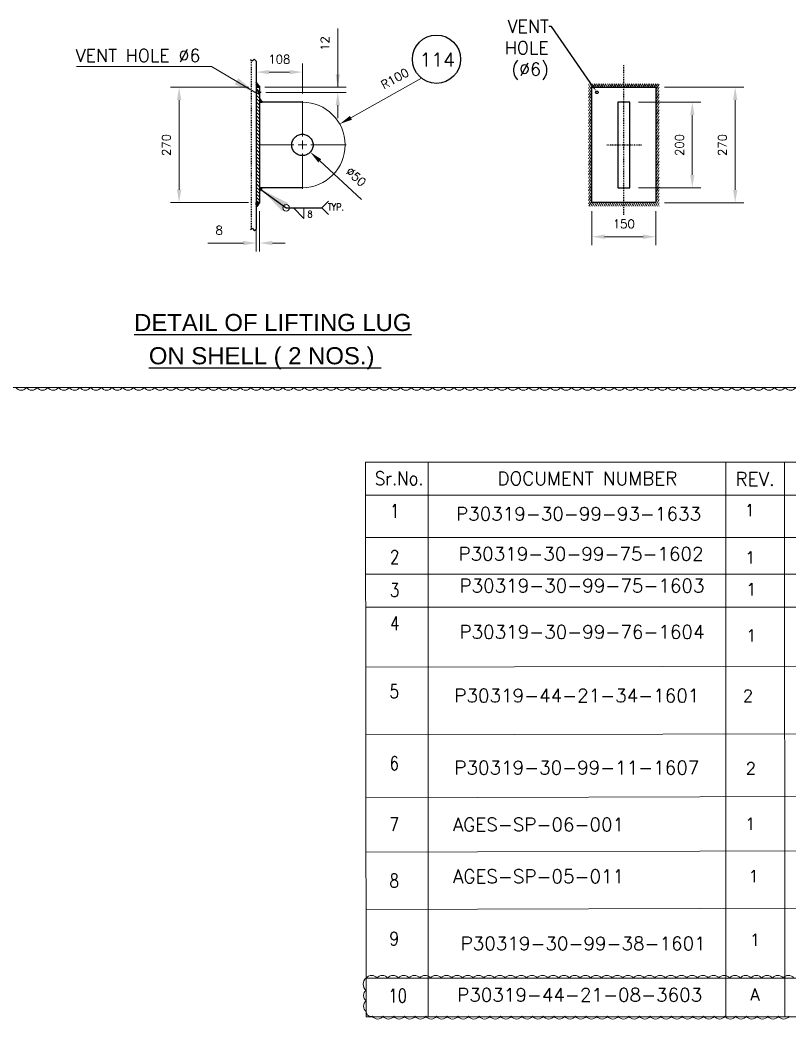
# Model space of a CAD drawing. Header units: inches. Extents: x 26960 to 35074, y -20333 to -19295.
# Drawn here: x 27413.7 to 27503.7, y -19633.5 to -19516.7 of the extents above; entities that cross this region are included whole.
import ezdxf
from ezdxf import colors
from ezdxf.entities.mleader import LeaderData, LeaderLine
from ezdxf.enums import TextEntityAlignment as Align
from ezdxf.math import Vec2, Vec3

# ---------------------------------------------------------------- set-up
doc = ezdxf.new("R2010")
doc.units = ezdxf.units.IN
doc.header["$LTSCALE"] = 200
doc.header["$MEASUREMENT"] = 0
for name, pattern in [('CENTER', [2, 1.25, -0.25, 0.25, -0.25]), ('CENTER2', [1.125, 0.75, -0.125, 0.125, -0.125]), ('DASHED', [0.75, 0.5, -0.25])]:
    doc.linetypes.add(name, pattern=pattern)
for name, color, linetype, lineweight in [('AM_5', 3, 'Continuous', 15), ('B-OBJ', 7, 'Continuous', 13), ('EQUIPMENT', 4, 'Continuous', 13), ('OBJECT', 7, 'Continuous', 18)]:
    doc.layers.add(name, color=color, linetype=linetype, lineweight=lineweight)
for name, color, linetype in [('CENTER', 1, 'CENTER'), ('DIMENSION', 8, 'Continuous'), ('EQPT', 6, 'Continuous'), ('text', 3, 'Continuous')]:
    doc.layers.add(name, color=color, linetype=linetype)
doc.styles.add('ARIAL', font='arial.ttf')
doc.styles.add('ROMANS', font='romans.shx')
doc.styles.add('RS', font='ROMANS.shx', dxfattribs={"width": 0.8})
doc.styles.get("Standard").update_dxf_attribs({"font": 'romans.shx'})
doc.dimstyles.new('Scale-10', dxfattribs={"dimscale": 0, "dimtxt": 2.5, "dimasz": 2.5, "dimexe": 1, "dimexo": 1, "dimgap": 1, "dimtad": 1, "dimdec": 0, "dimlfac": 10, "dimzin": 13, "dimdsep": 46, "dimtxsty": 'ROMANS', "dimcen": 0, "dimclrd": 256, "dimclre": 256, "dimclrt": 40, "dimadec": 0, "dimazin": 0, "dimtfac": 1, "dimtdec": 0, "dimtofl": 0, "dimtmove": 0, "dimatfit": 3, "dimfxl": 1.25, "dimlwd": -1, "dimlwe": -1, "dimarcsym": 0})
doc.dimstyles.new('VEP-5', dxfattribs={"dimscale": 0, "dimtxt": 2.5, "dimasz": 2.5, "dimexe": 1, "dimexo": 1, "dimgap": 1, "dimtad": 1, "dimdec": 0, "dimlfac": 20, "dimzin": 9, "dimdsep": 46, "dimtxsty": 'ROMANS', "dimcen": 0, "dimclrd": 256, "dimclre": 256, "dimclrt": 40, "dimadec": 0, "dimazin": 0, "dimtfac": 1, "dimtdec": 0, "dimtofl": 0, "dimtmove": 0, "dimatfit": 3, "dimfxl": 1.25, "dimlwd": -1, "dimlwe": -1, "dimarcsym": 0})

# ---------------------------------------------------------------- blocks, each defined once
blk = doc.blocks.new('*U231')
at = {"layer": 'text', "color": 252, "lineweight": 15}
blk.add_line((548.8, -1829.7, -0.6), (546.1, -0.4, 0), dxfattribs=at)
blk = doc.blocks.new('*U230')
at = {"layer": 'DIMENSION', "color": 0, "linetype": 'ByBlock', "lineweight": -2, "transparency": 16777216, "rotation": 90.0688357429262}
blk.add_blockref('*U231', (-22965.5, -18534.9, 0.6), dxfattribs=at)
blk = doc.blocks.new('*U233')
at = {"layer": 'text', "color": 252, "lineweight": 15}
blk.add_line((548.8, -1829.7, -0.6), (546.1, -0.4, 0), dxfattribs=at)
blk = doc.blocks.new('*U232')
at = {"layer": 'DIMENSION', "color": 0, "linetype": 'ByBlock', "lineweight": -2, "transparency": 16777216, "rotation": 90.0688357429262}
blk.add_blockref('*U233', (-22965.5, -18534.9, 0.6), dxfattribs=at)
blk = doc.blocks.new('*U235')
at = {"layer": 'text', "color": 252, "lineweight": 15}
blk.add_line((548.8, -1829.7, -0.6), (546.1, -0.4, 0), dxfattribs=at)
blk = doc.blocks.new('*U234')
at = {"layer": 'DIMENSION', "color": 0, "linetype": 'ByBlock', "lineweight": -2, "transparency": 16777216, "rotation": 90.0688357429262}
blk.add_blockref('*U235', (-22965.5, -18534.9, 0.6), dxfattribs=at)
blk = doc.blocks.new('*U237')
at = {"layer": 'text', "color": 252, "lineweight": 15}
blk.add_line((548.8, -1829.7, -0.6), (546.1, -0.4, 0), dxfattribs=at)
blk = doc.blocks.new('*U236')
at = {"layer": 'DIMENSION', "color": 0, "linetype": 'ByBlock', "lineweight": -2, "transparency": 16777216, "rotation": 90.0688357429262}
blk.add_blockref('*U237', (-22965.5, -18534.9, 0.6), dxfattribs=at)
blk = doc.blocks.new('*U239')
at = {"layer": 'text', "color": 252, "lineweight": 15}
blk.add_line((548.8, -1829.7, -0.6), (546.1, -0.4, 0), dxfattribs=at)
blk = doc.blocks.new('*U238')
at = {"layer": 'DIMENSION', "color": 0, "linetype": 'ByBlock', "lineweight": -2, "transparency": 16777216, "rotation": 90.0688357429262}
blk.add_blockref('*U239', (-22965.5, -18534.9, 0.6), dxfattribs=at)
blk = doc.blocks.new('*D278')
at = {"layer": 'AM_5', "transparency": 16777216}
for p, q in [((27480.6, -19539.05), (27480.6, -19543.03)), ((27488.1, -19539.05), (27488.1, -19543.03)), ((27482.1, -19542.03), (27486.6, -19542.03))]:
    blk.add_line(p, q, dxfattribs=at)
for points in [[(27482.1, -19541.78), (27482.1, -19542.28), (27480.6, -19542.03)], [(27486.6, -19542.28), (27486.6, -19541.78), (27488.1, -19542.03)]]:
    blk.add_solid(points, dxfattribs=at)
at = {"layer": 'Defpoints', "color": 0, "transparency": 16777216}
for p in [(27480.6, -19538.05), (27488.1, -19538.05), (27488.1, -19542.03)]:
    blk.add_point(p, dxfattribs=at)
at = {"layer": 'AM_5', "color": 40, "transparency": 16777216, "insert": (27484.35, -19540.53), "char_height": 1, "attachment_point": 5, "style": 'ROMANS'}
blk.add_mtext('150', dxfattribs=at)
blk = doc.blocks.new('*D279')
at = {"layer": 'AM_5', "transparency": 16777216}
for p, q in [((27486.05, -19526.3), (27493.36, -19526.3)), ((27492.36, -19527.8), (27492.36, -19534.8)), ((27486.05, -19536.3), (27493.36, -19536.3))]:
    blk.add_line(p, q, dxfattribs=at)
for points in [[(27492.61, -19527.8), (27492.11, -19527.8), (27492.36, -19526.3)], [(27492.11, -19534.8), (27492.61, -19534.8), (27492.36, -19536.3)]]:
    blk.add_solid(points, dxfattribs=at)
at = {"layer": 'Defpoints', "color": 0, "transparency": 16777216}
for p in [(27485.05, -19526.3), (27485.05, -19536.3), (27492.36, -19536.3)]:
    blk.add_point(p, dxfattribs=at)
at = {"layer": 'AM_5', "color": 40, "transparency": 16777216, "insert": (27490.86, -19531.3), "char_height": 1, "attachment_point": 5, "rotation": 90, "style": 'ROMANS'}
blk.add_mtext('200', dxfattribs=at)
blk = doc.blocks.new('*D280')
at = {"layer": 'AM_5', "transparency": 16777216}
for p, q in [((27489.1, -19524.55), (27498.38, -19524.55)), ((27497.38, -19526.05), (27497.38, -19536.55)), ((27489.1, -19538.05), (27498.38, -19538.05))]:
    blk.add_line(p, q, dxfattribs=at)
for points in [[(27497.63, -19526.05), (27497.13, -19526.05), (27497.38, -19524.55)], [(27497.13, -19536.55), (27497.63, -19536.55), (27497.38, -19538.05)]]:
    blk.add_solid(points, dxfattribs=at)
at = {"layer": 'Defpoints', "color": 0, "transparency": 16777216}
for p in [(27488.1, -19524.55), (27488.1, -19538.05), (27497.38, -19538.05)]:
    blk.add_point(p, dxfattribs=at)
at = {"layer": 'AM_5', "color": 40, "transparency": 16777216, "insert": (27495.88, -19531.3), "char_height": 1, "attachment_point": 5, "rotation": 90, "style": 'ROMANS'}
blk.add_mtext('270', dxfattribs=at)
blk = doc.blocks.new('*D281')
at = {"layer": 'AM_5', "transparency": 16777216}
blk.add_line((27448.78, -19533.16), (27453.68, -19537.66), dxfattribs=at)
blk.add_solid([(27448.95, -19532.97), (27448.61, -19533.34), (27447.68, -19532.14)], dxfattribs=at)
at = {"layer": 'Defpoints', "color": 0, "transparency": 16777216}
for p in [(27445.83, -19530.45), (27447.68, -19532.14)]:
    blk.add_point(p, dxfattribs=at)
at = {"layer": 'AM_5', "color": 40, "transparency": 16777216, "insert": (27453.03, -19535.02), "char_height": 1, "attachment_point": 5, "rotation": 317.4217, "style": 'ROMANS'}
blk.add_mtext('%%c50', dxfattribs=at)
blk = doc.blocks.new('*D282')
at = {"layer": 'AM_5', "transparency": 16777216}
for p, q in [((27440.46, -19524.55), (27431.33, -19524.55)), ((27432.33, -19526.05), (27432.33, -19536.54)), ((27440.46, -19538.04), (27431.33, -19538.04))]:
    blk.add_line(p, q, dxfattribs=at)
for points in [[(27432.58, -19526.05), (27432.08, -19526.05), (27432.33, -19524.55)], [(27432.08, -19536.54), (27432.58, -19536.54), (27432.33, -19538.04)]]:
    blk.add_solid(points, dxfattribs=at)
at = {"layer": 'Defpoints', "color": 0, "transparency": 16777216}
for p in [(27441.46, -19524.55), (27432.33, -19538.04), (27441.46, -19538.04)]:
    blk.add_point(p, dxfattribs=at)
at = {"layer": 'AM_5', "color": 40, "transparency": 16777216, "insert": (27430.83, -19531.3), "char_height": 1, "attachment_point": 5, "rotation": 90, "style": 'ROMANS'}
blk.add_mtext('270', dxfattribs=at)
blk = doc.blocks.new('*D283')
at = {"layer": 'AM_5', "transparency": 16777216}
for p, q in [((27450.89, -19524.55), (27450.89, -19517.7)), ((27450.89, -19523.05), (27450.89, -19521.55)), ((27442.36, -19524.55), (27451.89, -19524.55)), ((27442.46, -19525.15), (27451.89, -19525.15)), ((27450.89, -19526.65), (27450.89, -19528.15))]:
    blk.add_line(p, q, dxfattribs=at)
for points in [[(27450.64, -19523.05), (27451.14, -19523.05), (27450.89, -19524.55)], [(27451.14, -19526.65), (27450.64, -19526.65), (27450.89, -19525.15)]]:
    blk.add_solid(points, dxfattribs=at)
at = {"layer": 'Defpoints', "color": 0, "transparency": 16777216}
for p in [(27441.36, -19524.55), (27441.46, -19525.15), (27450.89, -19525.15)]:
    blk.add_point(p, dxfattribs=at)
at = {"layer": 'AM_5', "color": 40, "transparency": 16777216, "insert": (27449.39, -19519.44), "char_height": 1, "attachment_point": 5, "rotation": 90, "style": 'ROMANS'}
blk.add_mtext('12', dxfattribs=at)
blk = doc.blocks.new('*D284')
at = {"layer": 'AM_5', "transparency": 16777216}
for p, q in [((27441.36, -19539.04), (27441.36, -19543.77)), ((27441.75, -19539.04), (27441.75, -19543.77)), ((27439.86, -19542.77), (27435.69, -19542.77)), ((27443.25, -19542.77), (27444.75, -19542.77))]:
    blk.add_line(p, q, dxfattribs=at)
for points in [[(27439.86, -19543.02), (27439.86, -19542.52), (27441.36, -19542.77)], [(27443.25, -19542.52), (27443.25, -19543.02), (27441.75, -19542.77)]]:
    blk.add_solid(points, dxfattribs=at)
at = {"layer": 'Defpoints', "color": 0, "transparency": 16777216}
for p in [(27441.36, -19538.04), (27441.75, -19538.04), (27441.36, -19542.77)]:
    blk.add_point(p, dxfattribs=at)
at = {"layer": 'AM_5', "color": 40, "transparency": 16777216, "insert": (27437.02, -19541.27), "char_height": 1, "attachment_point": 5, "style": 'ROMANS'}
blk.add_mtext('8', dxfattribs=at)
blk = doc.blocks.new('*U275')
at = {"layer": 'B-OBJ', "color": 0, "linetype": 'CENTER2', "transparency": 16777216}
for p, q in [((0, 1), (0, 5.12)), ((-5.12, 0), (-1, 0)), ((1, 0), (5.12, 0)), ((0, -5.12), (0, -1))]:
    blk.add_line(p, q, dxfattribs=at)
at = {"layer": 'B-OBJ', "color": 0, "linetype": 'Continuous', "transparency": 16777216}
for p, q in [((-0.5, 0), (0.5, 0)), ((0, -0.5), (0, 0.5))]:
    blk.add_line(p, q, dxfattribs=at)
blk = doc.blocks.new('*D285')
at = {"layer": 'AM_5', "transparency": 16777216}
for p, q in [((27441.36, -19525.35), (27441.36, -19521.78)), ((27446.75, -19525.29), (27446.75, -19521.78)), ((27445.25, -19522.78), (27442.86, -19522.78))]:
    blk.add_line(p, q, dxfattribs=at)
for points in [[(27442.86, -19522.53), (27442.86, -19523.03), (27441.36, -19522.78)], [(27445.25, -19523.03), (27445.25, -19522.53), (27446.75, -19522.78)]]:
    blk.add_solid(points, dxfattribs=at)
at = {"layer": 'Defpoints', "color": 0, "transparency": 16777216}
for p in [(27441.36, -19522.78), (27441.36, -19526.35), (27446.75, -19526.29)]:
    blk.add_point(p, dxfattribs=at)
at = {"layer": 'AM_5', "color": 40, "transparency": 16777216, "insert": (27444.06, -19521.28), "char_height": 1, "attachment_point": 5, "style": 'ROMANS'}
blk.add_mtext('108', dxfattribs=at)
blk = doc.blocks.new('*D286')
at = {"layer": 'AM_5', "transparency": 16777216}
blk.add_line((27452.43, -19528.12), (27460.7, -19523.5), dxfattribs=at)
blk.add_solid([(27452.31, -19527.9), (27452.55, -19528.34), (27451.12, -19528.85)], dxfattribs=at)
at = {"layer": 'Defpoints', "color": 0, "transparency": 16777216}
for p in [(27451.12, -19528.85), (27446.75, -19531.29)]:
    blk.add_point(p, dxfattribs=at)
at = {"layer": 'AM_5', "color": 40, "transparency": 16777216, "insert": (27457.56, -19523.54), "char_height": 1, "attachment_point": 5, "rotation": 29.2037, "style": 'ROMANS'}
blk.add_mtext('R100', dxfattribs=at)

msp = doc.modelspace()

# ---------------------------------------------------------------- hatches: boundary and pattern name
at = {"linetype": 'DASHED'}
h = msp.add_hatch(dxfattribs=at)
h.set_pattern_fill('ANSI31', color=2, scale=2.25, angle=269.9830004)
h.set_pattern_definition([(314.9830004, (-550.67636, -68.15712), (0.1989327791, 0.1988147678), [])])
h.paths.add_polyline_path([(27441.35716, -19525.29599), (27441.35716, -19538.04499), (27441.75468, -19538.04499), (27441.75468, -19536.69662), (27441.75458, -19536.69662), (27441.75468, -19536.69649), (27441.75468, -19525.29599)])
h.paths.add_polyline_path([(27441.75468, -19524.99599), (27441.75468, -19524.54599), (27441.35716, -19524.54599), (27441.35716, -19524.99599)])
at = {"layer": 'B-OBJ'}
h = msp.add_hatch(dxfattribs=at)
h.set_pattern_fill('ANSI31', color=0, scale=1.5, angle=15)
h.set_pattern_definition([(60, (9.54932, -6.1211), (-0.1623797632, 0.09375), [])])
h.paths.add_polyline_path([(27484.35214, -19524.14599), (27480.20214, -19524.14599), (27480.20214, -19538.44599), (27484.35214, -19538.44599), (27484.35214, -19538.04599), (27480.60214, -19538.04599), (27480.60214, -19524.54599), (27484.35214, -19524.54599)])
h.paths.add_polyline_path([(27484.35214, -19538.44599), (27488.50214, -19538.44599), (27488.50214, -19524.14599), (27484.35214, -19524.14599), (27484.35214, -19524.54599), (27488.10214, -19524.54599), (27488.10214, -19538.04599), (27484.35214, -19538.04599)])
h.paths.add_polyline_path([(27482.15572, -19539.15677), (27486.54857, -19539.15677), (27486.54857, -19541.40677), (27482.15572, -19541.40677)], flags=9)
h.paths.add_polyline_path([(27494.50062, -19533.59957), (27494.50062, -19528.99242), (27496.75062, -19528.99242), (27496.75062, -19533.59957)], flags=9)
h.paths.add_polyline_path([(27489.48832, -19533.49242), (27489.48832, -19529.09957), (27491.73832, -19529.09957), (27491.73832, -19533.49242)], flags=9)
h.paths.add_polyline_path([(27482.15572, -19539.15677), (27486.54857, -19539.15677), (27486.54857, -19541.40677), (27482.15572, -19541.40677)], flags=9)
at = {"layer": 'DIMENSION', "linetype": 'DASHED'}
h = msp.add_hatch(dxfattribs=at)
h.set_pattern_fill('ANSI37', color=5, scale=0.025, angle=270)
h.set_pattern_definition([(315, (28883.8642493, -18600.3536255), (0.002209708691, 0.002209708691), []), (45, (28883.8642493, -18600.3536255), (-0.002209708691, 0.002209708691), [])])
h.paths.add_polyline_path([(27441.35716, -19524.54599), (27441.75468, -19524.54599), (27441.35716, -19524.0089)])
h = msp.add_hatch(dxfattribs=at)
h.set_pattern_fill('ANSI37', color=5, scale=0.025, angle=270)
h.set_pattern_definition([(315, (28883.8637696, -18600.353479), (0.002209708691, 0.002209708691), []), (45, (28883.8637696, -18600.353479), (-0.002209708691, 0.002209708691), [])])
h.paths.add_polyline_path([(27441.75463, -19526.29476), (27442.05371, -19526.29459), (27441.75482, -19525.892)])
h = msp.add_hatch(dxfattribs=at)
h.set_pattern_fill('ANSI37', color=5, scale=0.025, angle=270)
h.set_pattern_definition([(315, (28883.8636307, -18606.353479), (0.002209708691, 0.002209708691), []), (45, (28883.8636307, -18606.353479), (-0.002209708691, 0.002209708691), [])])
h.paths.add_polyline_path([(27441.74959, -19536.29421), (27442.05357, -19536.29437), (27441.75468, -19536.69696)])
h = msp.add_hatch(dxfattribs=at)
h.set_pattern_fill('ANSI37', color=5, scale=0.025, angle=270)
h.set_pattern_definition([(315, (28883.8642493, -18606.3531212), (0.002209708691, 0.002209708691), []), (45, (28883.8642493, -18606.3531212), (-0.002209708691, 0.002209708691), [])])
h.paths.add_polyline_path([(27441.35716, -19538.04499), (27441.75468, -19538.04499), (27441.35716, -19538.58166)])

# ---------------------------------------------------------------- linework, layer by layer
at = {"layer": 'B-OBJ', "color": 8}
for p, q in [((27483.35214, -19524.54599), (27485.35214, -19524.54599)), ((27483.35214, -19538.04599), (27485.35214, -19538.04599)), ((27375.81865, -19559.65185), (27515.68354, -19559.65185))]:
    msp.add_line(p, q, dxfattribs=at)
at = {"layer": 'B-OBJ', "color": 6}
for points in [[(27504.48266, -19559.65185, -0.5206), (27503.23266, -19559.65185, -0.5206), (27501.98266, -19559.65185, -0.5206), (27500.73266, -19559.65185, -0.5206), (27499.48266, -19559.65185, -0.5206), (27498.23266, -19559.65185, -0.5206), (27496.98266, -19559.65185, -0.5206), (27495.73266, -19559.65185, -0.5206), (27494.48266, -19559.65185, -0.5206), (27493.23266, -19559.65185, -0.5206), (27491.98266, -19559.65185, -0.5206), (27490.73266, -19559.65185, -0.5206), (27489.48266, -19559.65185, -0.5206), (27488.23266, -19559.65185, -0.5206), (27486.98266, -19559.65185, -0.5206), (27485.73266, -19559.65185, -0.5206), (27484.48266, -19559.65185, -0.5206), (27483.23266, -19559.65185, -0.5206), (27481.98266, -19559.65185, -0.5206), (27480.73266, -19559.65185, -0.5206), (27479.48266, -19559.65185, -0.5206), (27478.23266, -19559.65185, -0.5206), (27476.98266, -19559.65185, -0.5206), (27475.73266, -19559.65185, -0.5206), (27474.48266, -19559.65185, -0.5206), (27473.23266, -19559.65185, -0.5206), (27471.98266, -19559.65185, -0.5206), (27470.73266, -19559.65185, -0.5206), (27469.48266, -19559.65185, -0.5206), (27468.23266, -19559.65185, -0.5206), (27466.98266, -19559.65185, -0.5206), (27465.73266, -19559.65185, -0.5206), (27464.48266, -19559.65185, -0.5206), (27463.23266, -19559.65185, -0.5206), (27461.98266, -19559.65185, -0.5206), (27460.73266, -19559.65185, -0.5206), (27459.48266, -19559.65185, -0.5206), (27458.23266, -19559.65185, -0.5206), (27456.98266, -19559.65185, -0.5206), (27455.73266, -19559.65185, -0.5206), (27454.48266, -19559.65185, -0.5206), (27453.23266, -19559.65185, -0.5206), (27451.98266, -19559.65185, -0.5206), (27450.73266, -19559.65185, -0.5206), (27449.48266, -19559.65185, -0.5206), (27448.23266, -19559.65185, -0.5206), (27446.98266, -19559.65185, -0.5206), (27445.73266, -19559.65185, -0.5206), (27444.48266, -19559.65185, -0.5206), (27443.23266, -19559.65185, -0.5206), (27441.98266, -19559.65185, -0.5206), (27440.73266, -19559.65185, -0.5206), (27439.48266, -19559.65185, -0.5206), (27438.23266, -19559.65185, -0.5206), (27436.98266, -19559.65185, -0.5206), (27435.73266, -19559.65185, -0.5206), (27434.48266, -19559.65185, -0.5206), (27433.23266, -19559.65185, -0.5206), (27431.98266, -19559.65185, -0.5206), (27430.73266, -19559.65185, -0.5206), (27429.48266, -19559.65185, -0.5206), (27428.23266, -19559.65185, -0.5206), (27426.98266, -19559.65185, -0.5206), (27425.73266, -19559.65185, -0.5206), (27424.48266, -19559.65185, -0.5206), (27423.23266, -19559.65185, -0.5206), (27421.98266, -19559.65185, -0.5206), (27420.73266, -19559.65185, -0.5206), (27419.48266, -19559.65185, -0.5206), (27418.23266, -19559.65185, -0.5206), (27416.98266, -19559.65185, -0.5206), (27415.73266, -19559.65185, -0.5206), (27414.48266, -19559.65185, -0.5206), (27413.23266, -19559.65185, -0.5206)], [(27503.68437, -19633.17164, -0.5206), (27502.43437, -19633.17164, -0.5206), (27501.18437, -19633.17164, -0.5206), (27499.93437, -19633.17164, -0.5206), (27498.68437, -19633.17164, -0.5206), (27497.43437, -19633.17164, -0.5206), (27496.18437, -19633.17164, -0.5206), (27494.93437, -19633.17164, -0.5206), (27493.68437, -19633.17164, -0.5206), (27492.43437, -19633.17164, -0.5206), (27491.18437, -19633.17164, -0.5206), (27489.93437, -19633.17164, -0.5206), (27488.68437, -19633.17164, -0.5206), (27487.43437, -19633.17164, -0.5206), (27486.18437, -19633.17164, -0.5206), (27484.93437, -19633.17164, -0.5206), (27483.68437, -19633.17164, -0.5206), (27482.43437, -19633.17164, -0.5206), (27481.18437, -19633.17164, -0.5206), (27479.93437, -19633.17164, -0.5206), (27478.68437, -19633.17164, -0.5206), (27477.43437, -19633.17164, -0.5206), (27476.18437, -19633.17164, -0.5206), (27474.93437, -19633.17164, -0.5206), (27473.68437, -19633.17164, -0.5206), (27472.43437, -19633.17164, -0.5206), (27471.18437, -19633.17164, -0.5206), (27469.93437, -19633.17164, -0.5206), (27468.68437, -19633.17164, -0.5206), (27467.43437, -19633.17164, -0.5206), (27466.18437, -19633.17164, -0.5206), (27464.93437, -19633.17164, -0.5206), (27463.68437, -19633.17164, -0.5206), (27462.43437, -19633.17164, -0.5206), (27461.18437, -19633.17164, -0.5206), (27459.93437, -19633.17164, -0.5206), (27458.68437, -19633.17164, -0.5206), (27457.43437, -19633.17164, -0.5206), (27456.18437, -19633.17164, -0.5206), (27454.93437, -19633.17164, -0.5206), (27454.22658, -19632.62943, -0.5206), (27454.22658, -19631.37943, -0.5206), (27454.22658, -19630.12943, -0.5206), (27454.22658, -19628.71562, -0.5206), (27455.47658, -19628.71562, -0.5206), (27456.72658, -19628.71562, -0.5206), (27457.97658, -19628.71562, -0.5206), (27459.22658, -19628.71562, -0.5206), (27460.47658, -19628.71562, -0.5206), (27461.72658, -19628.71562, -0.5206), (27462.97658, -19628.71562, -0.5206), (27464.22658, -19628.71562, -0.5206), (27465.47658, -19628.71562, -0.5206), (27466.72658, -19628.71562, -0.5206), (27467.97658, -19628.71562, -0.5206), (27469.22658, -19628.71562, -0.5206), (27470.47658, -19628.71562, -0.5206), (27471.72658, -19628.71562, -0.5206), (27472.97658, -19628.71562, -0.5206), (27474.22658, -19628.71562, -0.5206), (27475.47658, -19628.71562, -0.5206), (27476.72658, -19628.71562, -0.5206), (27477.97658, -19628.71562, -0.5206), (27479.22658, -19628.71562, -0.5206), (27480.47658, -19628.71562, -0.5206), (27481.72658, -19628.71562, -0.5206), (27482.97658, -19628.71562, -0.5206), (27484.22658, -19628.71562, -0.5206), (27485.47658, -19628.71562, -0.5206), (27486.72658, -19628.71562, -0.5206), (27487.97658, -19628.71562, -0.5206), (27489.22658, -19628.71562, -0.5206), (27490.47658, -19628.71562, -0.5206), (27491.72658, -19628.71562, -0.5206), (27492.97658, -19628.71562, -0.5206), (27494.22658, -19628.71562, -0.5206), (27495.47658, -19628.71562, -0.5206), (27496.72658, -19628.71562, -0.5206), (27497.97658, -19628.71562, -0.5206), (27499.22658, -19628.71562, -0.5206), (27500.47658, -19628.71562, -0.5206), (27501.72658, -19628.71562, -0.5206), (27502.97658, -19628.71562, -0.5206), (27504.22658, -19628.71562, -0.5206)]]:
    msp.add_lwpolyline(points, format="xyb", dxfattribs=at)
at = {"layer": 'B-OBJ', "color": 7}
msp.add_arc((27446.75468, -19531.29448), 5, 270, 90, dxfattribs=at)
at = {"layer": 'CENTER', "linetype": 'CENTER', "ltscale": 0.0001}
for p, q in [((27484.35214, -19539.46686), (27484.35214, -19521.92135)), ((27482.35069, -19531.29599), (27486.41015, -19531.29599))]:
    msp.add_line(p, q, dxfattribs=at)
at = {"layer": 'CENTER', "linetype": 'CENTER', "ltscale": 0.001}
msp.add_line((27441.19029, -19525.14599, -0.04381), (27441.94778, -19525.14599, 0.01499), dxfattribs=at)
at = {"layer": 'DIMENSION', "color": 7, "linetype": 'DASHED'}
for p, q in [((27440.88796, -19521.48721), (27440.69253, -19521.36111)), ((27440.88796, -19521.48721), (27441.09913, -19521.25071)), ((27441.09913, -19521.25071), (27441.35716, -19521.50558)), ((27441.35716, -19521.50558), (27441.35716, -19541.15889)), ((27441.35716, -19524.0089), (27441.75468, -19524.54599)), ((27441.75468, -19524.54599), (27441.35716, -19524.54599)), ((27441.75468, -19524.54599), (27441.45716, -19524.54599)), ((27441.75468, -19524.54599), (27441.45716, -19524.54599)), ((27441.75468, -19538.04499), (27441.75468, -19524.54599)), ((27441.75472, -19525.89234), (27442.05369, -19526.29494)), ((27446.75468, -19526.29448), (27441.75468, -19526.29448)), ((27441.75482, -19526.29448), (27442.05369, -19526.29448)), ((27441.75458, -19536.69662), (27442.05355, -19536.29402)), ((27441.75468, -19536.29448), (27442.05355, -19536.29448)), ((27441.75468, -19536.29448), (27442.05355, -19536.29448)), ((27441.75468, -19536.29448), (27442.05355, -19536.29448)), ((27446.75468, -19536.29448), (27441.75468, -19536.29448)), ((27441.35716, -19538.58166), (27441.75468, -19538.04499)), ((27441.75468, -19538.04499), (27441.35716, -19538.04499)), ((27441.75468, -19538.04499), (27441.45716, -19538.04499)), ((27440.9214, -19541.07417), (27440.69233, -19541.21824)), ((27440.9214, -19541.07417), (27441.13257, -19541.33013)), ((27441.13257, -19541.33013), (27441.35716, -19541.15889))]:
    msp.add_line(p, q, dxfattribs=at)
at = {"layer": 'DIMENSION', "linetype": 'DASHED', "ltscale": 0.0001}
msp.add_line((27440.75716, -19521.40281), (27440.75716, -19541.17746), dxfattribs=at)
at = {"layer": 'DIMENSION', "color": 6, "linetype": 'DASHED', "extrusion": (-0.914678, 0, 0.404184)}
for p, q in [((27441.75468, -19524.99599), (27441.35716, -19524.99599, -0.89959)), ((27441.75468, -19525.29599), (27441.35716, -19525.29599, -0.89959))]:
    msp.add_line(p, q, dxfattribs=at)
at = {"layer": 'DIMENSION', "linetype": 'DASHED', "ltscale": 10}
for p, q in [((27485.05214, -19526.29599), (27483.65214, -19526.29599)), ((27483.65214, -19526.29599), (27483.65214, -19531.29599)), ((27485.05214, -19536.29599), (27485.05214, -19526.29599)), ((27483.65214, -19531.29599), (27483.65214, -19536.29599)), ((27483.65214, -19536.29599), (27485.05214, -19536.29599))]:
    msp.add_line(p, q, dxfattribs=at)
msp.add_lwpolyline([(27480.60214, -19524.54599), (27488.10214, -19524.54599), (27488.10214, -19538.04599), (27480.60214, -19538.04599)], close=True, dxfattribs=at)
at = {"layer": 'DIMENSION', "color": 6, "linetype": 'DASHED', "ltscale": 10}
msp.add_circle((27481.20214, -19525.14599), 0.1494, dxfattribs=at)
at = {"layer": 'DIMENSION', "color": 7, "linetype": 'DASHED'}
msp.add_circle((27446.75468, -19531.29448), 1.25, dxfattribs=at)
at = {"layer": 'EQUIPMENT', "color": 8, "lineweight": 15, "ltscale": 75}
for p, q in [((27446.93966, -19539.87972), (27445.71455, -19538.65461)), ((27446.93966, -19539.87972), (27446.93966, -19538.65461)), ((27449.79945, -19537.87524), (27449.02008, -19538.65461)), ((27449.79945, -19539.43398), (27449.02008, -19538.65461))]:
    msp.add_line(p, q, dxfattribs=at)
msp.add_circle((27444.85924, -19538.65461), 0.38591, dxfattribs=at)
at = {"layer": 'text', "color": 1, "lineweight": 15}
for p, q in [((27454.13148, -19568.38816, -0.05257), (27454.22252, -19633.25331, -0.0526)), ((27646.10243, -19568.38824, -0.39166), (27454.13148, -19568.38824, -0.05257)), ((27461.45804, -19568.38817, -0.19941), (27461.46487, -19633.25023, 0.00819)), ((27496.28195, -19633.23541, -0.27439), (27496.27688, -19568.38823, -0.10993)), ((27503.17379, -19633.23247, -0.31791), (27503.15665, -19568.38824, -0.10935)), ((27646.10243, -19572.23385, -0.74987), (27454.13148, -19572.23385, -0.05257)), ((27646.10243, -19628.66267, -0.74995), (27454.22658, -19628.71562, -0.05257)), ((27646.10247, -19633.17164, -0.74743), (27454.22252, -19633.25331, -0.0554))]:
    msp.add_line(p, q, dxfattribs=at)
at = {"layer": 'text', "color": 252, "lineweight": 15}
for p, q in [((27646.10243, -19577.20154, -0.39166), (27454.13148, -19577.20154, -0.05257)), ((27646.10243, -19581.47942, -0.74991), (27454.13148, -19581.47942, -0.05257)), ((27646.10243, -19585.35613, -0.74992), (27454.13148, -19585.35613, -0.05257))]:
    msp.add_line(p, q, dxfattribs=at)
at = {"layer": 'text', "color": 4}
msp.add_circle((27462.4366, -19521.27477), 2.824, dxfattribs=at)

# ---------------------------------------------------------------- block references
at = {"layer": 'B-OBJ', "color": 1, "linetype": 'CENTER2'}
msp.add_blockref('*U275', (27446.75468, -19531.29448), dxfattribs=at)
at = {"layer": 'DIMENSION', "color": 7, "linetype": 'DASHED', "xscale": 0.1048982027016032, "yscale": 0.1048982027016032, "zscale": 0.1048982027016032}
for name, p in [('*U230', (29863.28244, -17705.37274, -0.11709)), ('*U232', (29863.28244, -17713.28531, -0.11709)), ('*U234', (29863.28244, -17720.64065, -0.11709)), ('*U236', (29863.28244, -17726.99299, -0.11709)), ('*U238', (29863.28244, -17733.67966, -0.11709))]:
    msp.add_blockref(name, p, dxfattribs=at)

# ---------------------------------------------------------------- texts
at = {"color": 3, "style": 'ROMANS'}
msp.add_text('114', height=1.6, dxfattribs=at).set_placement((27462.52792, -19521.33415), align=Align.MIDDLE_CENTER)
at = {"layer": 'EQPT', "style": 'ARIAL'}
for s, p in [('%%UDETAIL OF LIFTING LUG', (27427.06772, -19553.05811, 0.00073)), ('%%UON SHELL ( 2 NOS.) ', (27428.79204, -19556.9441, 0.00073))]:
    msp.add_text(s, height=2, dxfattribs=at).set_placement(p)
at = {"layer": 'OBJECT', "color": 3, "lineweight": 15, "style": 'RS'}
msp.add_text('VENT HOLE %%C6', height=1.5, dxfattribs=at).set_placement((27420.2358, -19521.5928))
at = {"layer": 'OBJECT', "color": 3, "lineweight": 15, "style": 'RS', "width": 0.85}
for s, p in [('TYP.', (27449.71942, -19538.95369)), ('8', (27447.34323, -19539.78741))]:
    msp.add_text(s, height=0.8, dxfattribs=at).set_placement(p)
at = {"layer": 'OBJECT', "color": 3, "lineweight": 15, "style": 'RS', "width": 0.9}
msp.add_text('Sr.No.', height=1.573608, dxfattribs=at).set_placement((27458.08264, -19570.27439, 4.85316), align=Align.MIDDLE)
at = {"layer": 'OBJECT', "color": 3, "lineweight": 15, "style": 'RS'}
for s, height, p in [('DOCUMENT NUMBER', 1.5736084, (27480.08676, -19570.28957, 0.03101)), ('REV.', 1.573608, (27499.70413, -19570.36169, -0.04813)), ('P30319-30-99-93-1633', 1.5736084, (27479.05844, -19574.4297, -0.02966)), ('1', 1.40393, (27499.08755, -19574.00147, -0.08075)), ('P30319-30-99-75-1602', 1.5736084, (27479.34921, -19579.1143, -0.02966)), ('1', 1.40393, (27499.15274, -19579.54064, -0.08075)), ('P30319-30-99-75-1603', 1.5736084, (27479.4562, -19582.83061, -0.02966)), ('1', 1.40393, (27499.25973, -19583.25695, -0.08075)), ('P30319-30-99-76-1604', 1.5736084, (27479.4562, -19588.23683, -0.02966)), ('1', 1.40393, (27499.25973, -19588.66317, -0.08075)), ('P30319-44-21-34-1601', 1.5736084, (27478.85607, -19595.68201, 0.09469)), ('2', 1.40393, (27498.87175, -19595.69634, -0.04813)), ('P30319-30-99-11-1607', 1.5736084, (27478.85607, -19604.10224)), ('2', 1.40393, (27499.21629, -19604.17702, -0.0614)), ('AGES-SP-06-001', 1.5736084, (27474.36807, -19610.75736, -0.02966)), ('1', 1.40393, (27499.13273, -19610.68575, -0.08075)), ('AGES-SP-05-011', 1.5736084, (27474.37586, -19616.81994, 5.58247)), ('1', 1.40393, (27499.52824, -19616.79849, 5.53138)), ('P30319-30-99-38-1601', 1.5736084, (27479.59415, -19624.66564, 5.40686)), ('1', 1.40393, (27499.69608, -19624.24219, 5.37987)), ('P30319-44-21-08-3603', 1.5736084, (27479.18723, -19630.67324, 5.40686)), ('A', 1.40393, (27499.68342, -19630.63618, 5.37987))]:
    msp.add_text(s, height=height, dxfattribs=at).set_placement(p, align=Align.MIDDLE)
at = {"layer": 'OBJECT', "color": 3, "lineweight": 15, "style": 'RS', "width": 0.8}
for s, height, p in [('1', 1.59771, (27456.99144, -19574.0928, 4.87718)), ('2', 1.59771, (27456.99136, -19579.46166, 4.87718)), ('3', 1.59771, (27456.99143, -19583.33837, 4.87718)), ('4', 1.59771, (27456.99136, -19587.21509, 4.87718)), ('5', 1.59771, (27456.94974, -19595.18368, 4.87718)), ('6', 1.59771, (27456.94974, -19603.59148, 4.87718)), ('7', 1.59771, (27456.94974, -19610.72393, 4.87718)), ('8', 1.59771, (27456.94974, -19617.32145, 4.87718)), ('9', 1.59771, (27456.94974, -19624.09728, 4.87718)), ('10', 1.597714, (27456.80519, -19630.78218, 4.87718))]:
    msp.add_text(s, height=height, dxfattribs=at).set_placement(p, align=Align.MIDDLE_LEFT)

# ---------------------------------------------------------------- dimensions: what is measured, and where the dimension line sits
at = {"layer": 'AM_5'}
for base, p1, p2, picture, middle in [((27450.8942, -19525.14599), (27441.35716, -19524.54599), (27441.45894, -19525.14599, -0.02295), '*D283', (27450.8942, -19519.43885)), ((27432.3264, -19538.04499), (27441.45716, -19524.54599), (27441.45716, -19538.04499), '*D282', (27432.3264, -19531.29549)), ((27497.37562, -19538.04599), (27488.10214, -19524.54599), (27488.10214, -19538.04599), '*D280', (27497.37562, -19531.29599)), ((27492.36332, -19536.29599), (27485.05214, -19526.29599), (27485.05214, -19536.29599), '*D279', (27492.36332, -19531.29599))]:
    dim = msp.add_linear_dim(base=base, p1=p1, p2=p2, angle=90, dimstyle='VEP-5', override={"dimscale": 1, "dimtxt": 1, "dimasz": 1.5}, dxfattribs=at)
    dim.commit()
    dim.dimension.update_dxf_attribs({"geometry": picture, "text_midpoint": middle, "dimtype": 160})
dim = msp.add_linear_dim(base=(27441.35716, -19522.77861), p1=(27446.75468, -19526.29448), p2=(27441.35716, -19526.34651), dimstyle='VEP-5', override={"dimscale": 1, "dimtxt": 1, "dimasz": 1.5}, dxfattribs=at)
dim.commit()
dim.dimension.update_dxf_attribs({"geometry": '*D285', "text_midpoint": (27444.05592, -19522.77861), "dimtype": 160})
dim = msp.add_radius_dim(center=(27446.75468, -19531.29448), mpoint=(27451.11913, -19528.85491), dimstyle='VEP-5', override={"dimscale": 1, "dimtxt": 1, "dimasz": 1.5}, dxfattribs=at)
dim.commit()
dim.dimension.update_dxf_attribs({"geometry": '*D286', "text_midpoint": (27458.28755, -19524.84801), "dimtype": 164})
dim = msp.add_diameter_dim_2p(p1=(27445.83424, -19530.44874), p2=(27447.67512, -19532.14023), dimstyle='VEP-5', override={"dimscale": 1, "dimtxt": 1, "dimasz": 1.5}, dxfattribs=at)
dim.commit()
dim.dimension.update_dxf_attribs({"geometry": '*D281', "text_midpoint": (27452.01434, -19536.12732), "dimtype": 163})
for base, p1, p2, picture, middle in [((27441.35716, -19542.7698), (27441.75468, -19538.04499), (27441.35716, -19538.04499), '*D284', (27437.02383, -19541.2698)), ((27488.10214, -19542.03177), (27480.60214, -19538.04599), (27488.10214, -19538.04599), '*D278', (27484.35214, -19540.53177))]:
    dim = msp.add_linear_dim(base=base, p1=p1, p2=p2, dimstyle='VEP-5', override={"dimscale": 1, "dimtxt": 1, "dimasz": 1.5}, dxfattribs=at)
    dim.commit()
    dim.dimension.update_dxf_attribs({"geometry": picture, "text_midpoint": middle})

# ---------------------------------------------------------------- leaders
at = {"layer": 'B-OBJ', "color": 8}
msp.add_leader([(27441.19029, -19525.14599), (27436.1379, -19522.1092), (27420.3192, -19522.1092)], dimstyle='Scale-10', override={"dimscale": 1, "dimtad": 0}, dxfattribs=at)
at = {"layer": 'DIMENSION'}
msp.add_leader([(27441.90407, -19536.49532), (27444.85924, -19538.65461), (27449.02008, -19538.65461)], dimstyle='VEP-5', override={"dimscale": 1, "dimasz": 3.5}, dxfattribs=at)
at = {"layer": 'OBJECT', "color": 3, "lineweight": 15}
ml = msp.add_multileader_mtext('Standard', dxfattribs=at)
ml.set_content('VENT \\PHOLE\\P(%%c6)', color=3)
ml.set_leader_properties()
ml.build(insert=Vec2(0, 0))
ml.multileader.update_dxf_attribs({"dogleg_length": 0.30885, "arrow_head_size": 0.5})
ctx = ml.context
ctx.base_point, ctx.char_height, ctx.arrow_head_size, ctx.landing_gap_size, ctx.plane_origin = Vec3(27470.28026, -19517.5614), 1.5, 0.5, 0.0045, Vec3(26091.89473, -18313.48803)
ctx.text_align_type = 2
notes = []
notes.append((ctx, [(0, (1, 1, 0), (27475.88382, -19517.4364), (-1, 0), 0.30885, [(0, [(27481.12307, -19525.01924)], 0, [])])]))
ctx.mtext.insert, ctx.mtext.alignment = Vec3(27475.57048, -19516.6864), 3
for ctx, leaders in notes:
    for number, flags, end, landing, length, lines in leaders:
        leader = LeaderData()
        leader.index, (leader.has_last_leader_line, leader.has_dogleg_vector, leader.attachment_direction) = number, flags
        leader.last_leader_point, leader.dogleg_vector, leader.dogleg_length = Vec3(end), Vec3(landing), length
        for number, points, colour, breaks in lines:
            line = LeaderLine()
            line.index, line.vertices, line.color, line.breaks = number, Vec3.list(points), colors.encode_raw_color(colour), breaks
            leader.lines.append(line)
        ctx.leaders.append(leader)

doc.saveas('drawing.dxf')
